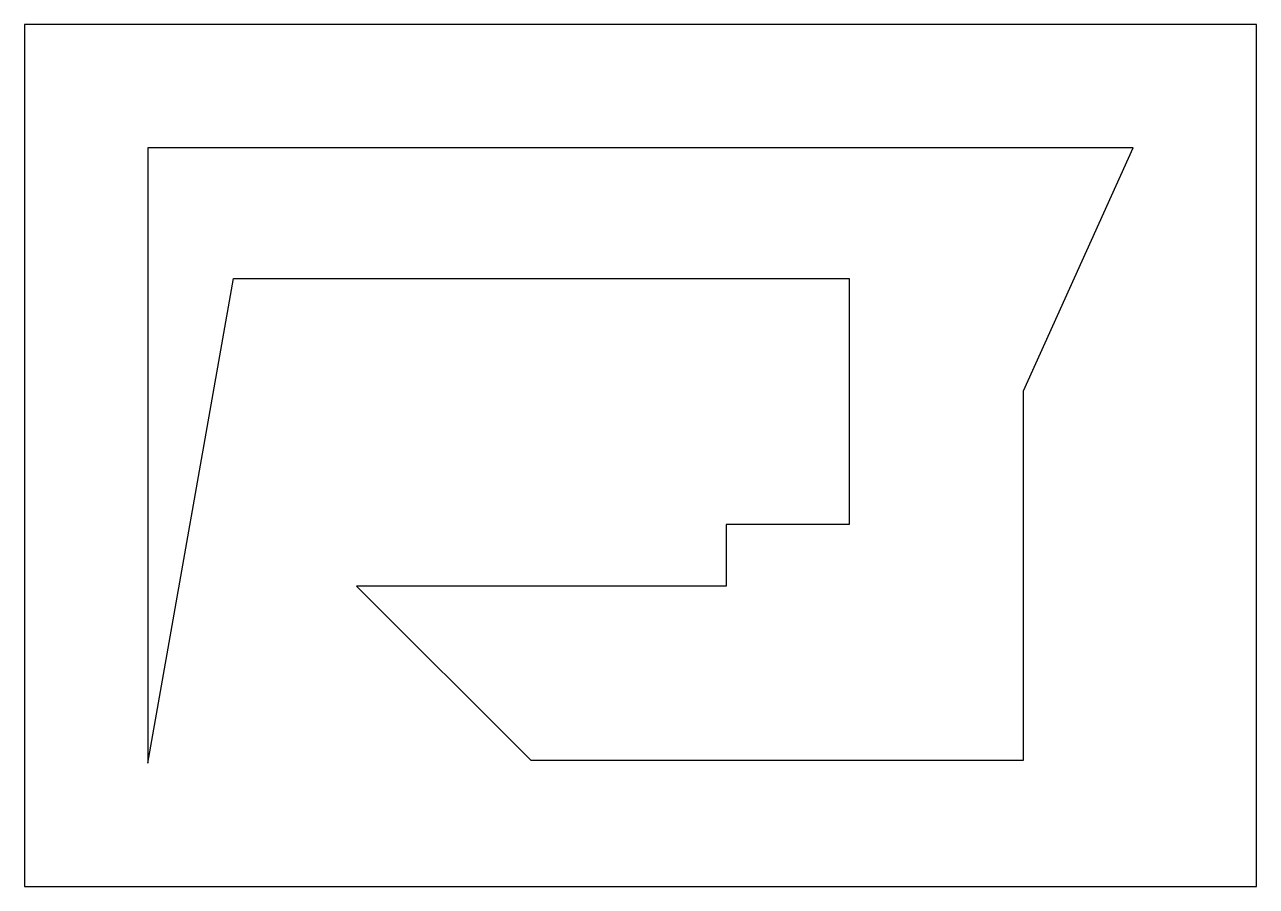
# Model space of a CAD drawing. Header units: millimetres. Extents: x 0 to 10, y 0 to 7.
import ezdxf

# ---------------------------------------------------------------- set-up
doc = ezdxf.new("R2010")
doc.units = ezdxf.units.MM

msp = doc.modelspace()

# ---------------------------------------------------------------- linework, layer by layer
for p, q in [((9, 6), (1, 6)), ((1, 6), (1, 1)), ((8.109, 4.025), (9, 6)), ((1, 1), (1.695, 4.939)), ((1.695, 4.939), (6.695, 4.939)), ((6.695, 4.939), (6.695, 2.939)), ((8.109, 1.025), (8.109, 4.025)), ((6.695, 2.939), (5.695, 2.939)), ((5.695, 2.939), (5.695, 2.439)), ((5.695, 2.439), (2.695, 2.439)), ((2.695, 2.439), (4.109, 1.025)), ((4.109, 1.025), (8.109, 1.025))]:
    msp.add_line(p, q)
msp.add_lwpolyline([(0, 0), (10, 0), (10, 7), (0, 7)], close=True)

doc.saveas('drawing.dxf')
